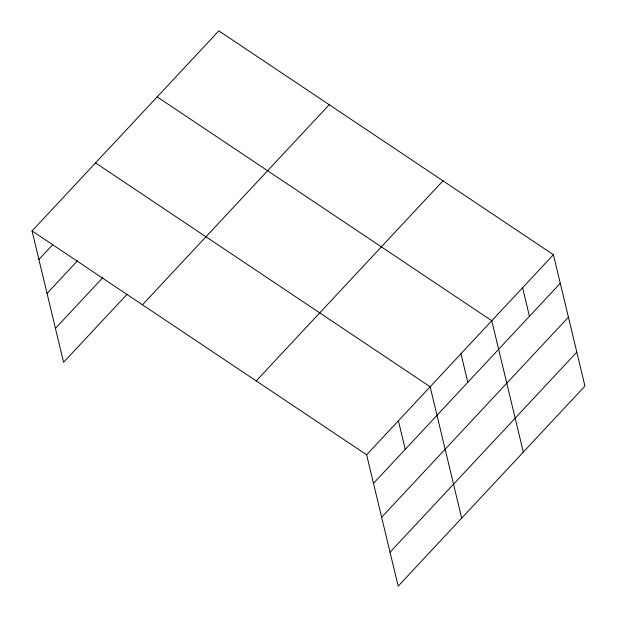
<?xml version="1.0" encoding="UTF-8"?>
<svg xmlns="http://www.w3.org/2000/svg" width="617" height="617" viewBox="0 0 617 617"><rect width="100%" height="100%" fill="white"/><g stroke="black" fill="none" stroke-linecap="round" stroke-linejoin="round"><path stroke-width="0.93" d="M32.045 230.928L218.827 30.85L553.41 254.705L584.955 386.072L398.173 586.15L366.637 454.783L32.045 230.928L63.59 362.295L127.094 294.27M38.91 259.495L52.514 244.918M47.054 293.422L77.503 260.798M55.445 328.375L102.746 277.704M142.465 304.798L329.239 104.72M256.225 380.913L442.998 180.827M366.637 454.783L553.41 254.705M373.493 483.35L560.275 283.265M381.638 517.27L568.419 317.192M390.029 552.223L576.81 352.145M157.188 96.877L491.78 320.724L523.316 452.099M95.55 162.903L430.142 386.751L461.678 518.126M522.599 287.715L529.455 316.282M460.961 353.742L467.817 382.309M398.389 420.771L405.246 449.33"/></g></svg>
